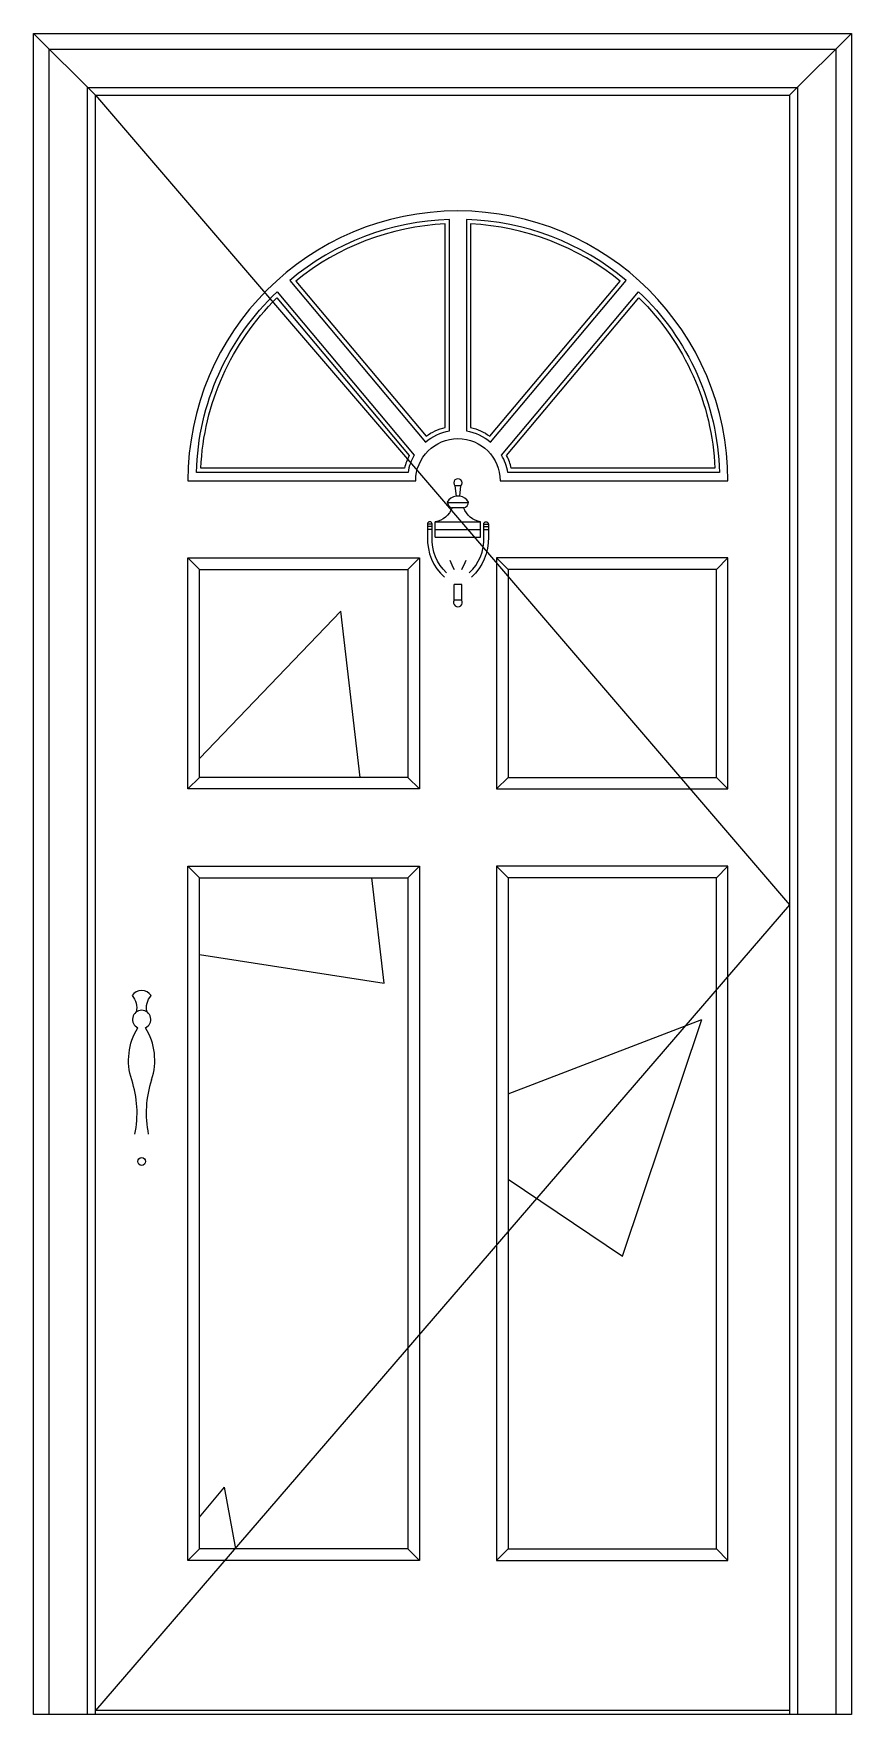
# Model space of a CAD drawing. Header units: metres. Extents: x 0 to 1060, y 0 to 2180.
import ezdxf

# ---------------------------------------------------------------- set-up
doc = ezdxf.new("R2010")
doc.units = ezdxf.units.M
for name, color, linetype in [('2', 2, 'Continuous'), ('3', 3, 'Continuous'), ('7', 7, 'Continuous'), ('BH', 3, 'Continuous')]:
    doc.layers.add(name, color=color, linetype=linetype)

msp = doc.modelspace()

# ---------------------------------------------------------------- hatches: boundary and pattern name
at = {"layer": 'BH'}
h = msp.add_hatch(dxfattribs=at)
h.set_pattern_fill('AR-CONC', scale=20)
h.paths.add_polyline_path([(508.62, 1657.81, -0.1), (533.59, 1669.17), (533.59, 1933.19, 0.16), (339.79, 1859.03)])
h.paths.add_polyline_path([(566.41, 1669.17, -0.1), (591.38, 1657.81), (760.21, 1859.03, 0.16), (566.41, 1933.19)])
h.paths.add_polyline_path([(883.19, 1616.41, 0.19), (784.66, 1837.11), (613.13, 1632.69, -0.06), (619.17, 1616.41)])
h.paths.add_polyline_path([(216.81, 1616.41), (480.83, 1616.41, -0.06), (486.87, 1632.69), (315.34, 1837.11, 0.19)])
h.paths.add_polyline_path([(215, 1485), (215, 1215.32), (485, 1215.32), (485, 1485)])
h.paths.add_polyline_path([(885, 1485), (615, 1485), (615, 1215.32), (885, 1215.32)])
h.paths.add_polyline_path([(885, 1085.1), (615, 1085.1), (615, 214.68), (885, 214.68)])
h.paths.add_polyline_path([(215, 214.68), (485, 214.68), (485, 1085.1), (215, 1085.1)])

# ---------------------------------------------------------------- linework, layer by layer
at = {"layer": '2'}
msp.add_line((1060, 0), (0, 0), dxfattribs=at)
at = {"layer": '3'}
for p, q in [((80, 2100), (0, 2180)), ((980, 2100), (1060, 2180)), ((553.91, 1593.39), (546.09, 1593.39)), ((536.18, 1571.8), (563.75, 1571.8)), ((552.5, 1579.97), (547.5, 1579.97)), ((557.5, 1564.97), (542.5, 1564.97)), ((516.53, 1543.93), (510.53, 1543.93)), ((516.53, 1540.93), (510.53, 1540.93)), ((520.53, 1536.93), (579.47, 1536.93)), ((583.47, 1543.93), (589.47, 1543.93)), ((583.47, 1540.93), (589.47, 1540.93)), ((215, 1485), (200, 1500)), ((485, 1485), (500, 1500)), ((615, 1485), (600, 1500)), ((885, 1485), (900, 1500)), ((555, 1465.42), (545, 1465.42)), ((555, 1445), (545, 1445)), ((215, 1215.32), (200, 1200.32)), ((485, 1215.32), (500, 1200.32)), ((615, 1215.32), (600, 1200.32)), ((885, 1215.32), (900, 1200.32)), ((200, 1100.1), (215, 1085.1)), ((485, 1085.1), (500, 1100.1)), ((615, 1085.1), (600, 1100.1)), ((900, 1100.1), (885, 1085.1)), ((215, 214.68), (200, 199.68)), ((485, 214.68), (500, 199.68)), ((615, 214.68), (600, 199.68)), ((885, 214.68), (900, 199.68)), ((980, 5), (80, 5))]:
    msp.add_line(p, q, dxfattribs=at)
for points in [[(20, 0), (20, 2160), (1040, 2160), (1040, 0)], [(70, 0), (70, 2110), (990, 2110), (990, 0)], [(80, 2100), (980, 1050), (80, 5)]]:
    msp.add_lwpolyline(points, dxfattribs=at)
for points in [[(339.79, 1859.03), (508.62, 1657.81, -0.1), (533.59, 1669.17), (533.59, 1933.19, 0.16)], [(591.38, 1657.81), (760.21, 1859.03, 0.16), (566.41, 1933.19), (566.41, 1669.17, -0.1)], [(480.83, 1616.41), (216.81, 1616.41, -0.19), (315.34, 1837.11), (486.87, 1632.69, 0.06)], [(619.17, 1616.41, 0.06), (613.13, 1632.69), (784.66, 1837.11, -0.19), (883.19, 1616.41)]]:
    msp.add_lwpolyline(points, format="xyb", close=True, dxfattribs=at)
msp.add_circle((140, 717.13), 5, dxfattribs=at)
at = {"layer": '7'}
for p, q in [((516.53, 1536.93), (510.53, 1536.93)), ((520.53, 1526.93), (520.53, 1546.93)), ((520.53, 1546.93), (579.47, 1546.93)), ((520.53, 1526.93), (579.47, 1526.93)), ((579.47, 1526.93), (579.47, 1546.93)), ((583.47, 1536.93), (589.47, 1536.93)), ((545, 1445), (545, 1465.42)), ((555, 1445), (555, 1465.42))]:
    msp.add_line(p, q, dxfattribs=at)
for points in [[(0, 0), (0, 2180), (1060, 2180), (1060, 0)], [(80, 0), (80, 2100), (980, 2100), (980, 0)]]:
    msp.add_lwpolyline(points, dxfattribs=at)
for points in [[(200, 1600), (495.31, 1600, -1), (604.69, 1600), (900, 1600, 1)], [(332.05, 1859.74), (507.82, 1650.27, -0.13), (539.06, 1664.71), (539.06, 1938.89, 0.17)], [(592.18, 1650.27), (767.95, 1859.74, 0.17), (560.94, 1938.89), (560.94, 1664.71, -0.13)], [(485.29, 1610.94), (211.11, 1610.94, -0.2), (315.75, 1845.13), (493.47, 1633.33, 0.09)], [(614.71, 1610.94, 0.09), (606.53, 1633.33), (784.25, 1845.13, -0.2), (888.89, 1610.94)]]:
    msp.add_lwpolyline(points, format="xyb", close=True, dxfattribs=at)
for points in [[(579.47, 1546.93, -0.27), (557.5, 1564.97, 0.33), (563.82, 1572.49, 0.23), (552.5, 1579.97), (553.91, 1593.39, 2.38), (546.09, 1593.39), (547.5, 1579.97, 0.23), (536.18, 1572.49, 0.33), (542.5, 1564.97, -0.27), (520.53, 1546.93)], [(535.39, 1480.5, -0.22), (516.53, 1526.82), (516.53, 1543.93, 1), (510.53, 1543.93), (510.53, 1526.93, 0.22), (532.5, 1475)], [(564.61, 1480.5, 0.22), (583.47, 1526.82), (583.47, 1543.93, -1), (589.47, 1543.93), (589.47, 1526.93, -0.22), (567.5, 1475)], [(147.01, 910.95, -0.25), (152.37, 932.28, 0.53), (127.63, 932.28, -0.25), (132.99, 910.95, -0.25)], [(131.34, 752.41, 0.13), (127.11, 822.99, -0.22), (135, 890.55, -0.22)]]:
    msp.add_lwpolyline(points, format="xyb", dxfattribs=at)
for points in [[(200, 1500), (500, 1500), (500, 1200.32), (200, 1200.32)], [(215, 1485), (485, 1485), (485, 1215.32), (215, 1215.32)], [(900, 1500), (600, 1500), (600, 1200.32), (900, 1200.32)], [(885, 1485), (615, 1485), (615, 1215.32), (885, 1215.32)], [(200, 1100.1), (500, 1100.1), (500, 199.68), (200, 199.68)], [(900, 1100.1), (600, 1100.1), (600, 199.68), (900, 199.68)], [(215, 1085.1), (485, 1085.1), (485, 214.68), (215, 214.68)], [(885, 1085.1), (615, 1085.1), (615, 214.68), (885, 214.68)]]:
    msp.add_lwpolyline(points, close=True, dxfattribs=at)
for centre, radius, start, end in [((642.35, 1536.34), 110.06, 200.9, 207.81), ((457.65, 1536.34), 110.06, 332.19, 339.1), ((550, 1442.34), 5.66, 151.97, 28.03), ((140, 901.34), 11.89, 294.86, 245.14), ((76.81, 848.34), 80.2, 341.57, 31.76), ((282.5, 779.8), 136.62, 161.57, 191.57)]:
    msp.add_arc(centre, radius, start, end, dxfattribs=at)

doc.saveas('drawing.dxf')
